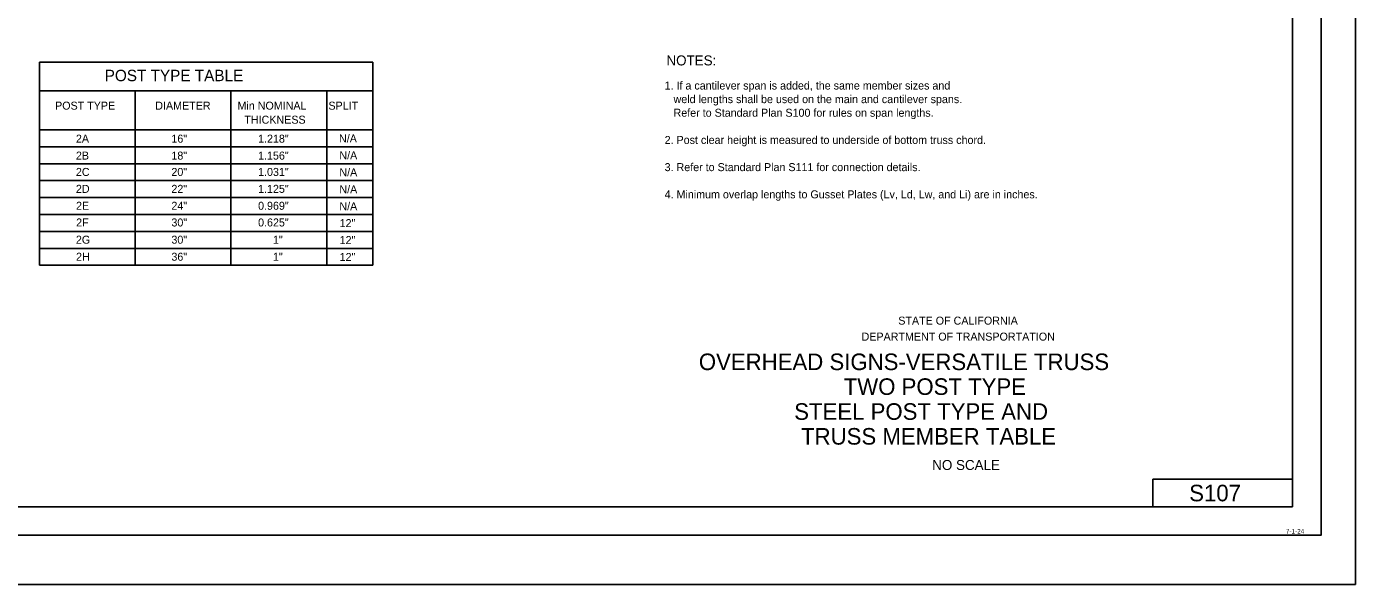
# Model space of a CAD drawing. Extents: x -893 to 867, y -474 to 712.
# Drawn here: x -295 to 867, y -474 to 14 of the extents above; entities that cross this region are included whole.
import ezdxf

# ---------------------------------------------------------------- set-up
doc = ezdxf.new("R2010")
doc.units = 0
for name, color, linetype in [('border_INSIDE-BORDER-anno', 7, 'Continuous'), ('border_PLOTTING-ELEMENTS', 7, 'Continuous'), ('border_rw_22x34_Cut_Lines', 7, 'Continuous'), ('border_SHEET', 7, 'Continuous'), ('border_WITHIN-BORDER-anno', 7, 'Continuous'), ('str_Text-A', 7, 'Continuous'), ('str_Text-B', 7, 'Continuous')]:
    doc.layers.add(name, color=color, linetype=linetype)

msp = doc.modelspace()

# ---------------------------------------------------------------- linework, layer by layer
at = {"layer": 'border_PLOTTING-ELEMENTS'}
for points in [[(-893.5, -474), (866.5, -474), (866.5, 712), (-893.5, 712)], [(-863.5, 669), (836.5, 669), (836.5, -431), (-863.5, -431)]]:
    msp.add_lwpolyline(points, close=True, dxfattribs=at)
at = {"layer": 'border_rw_22x34_Cut_Lines'}
msp.add_lwpolyline([(-863.5, 669), (836.5, 669), (836.5, -431), (-863.5, -431)], close=True, dxfattribs=at)
at = {"layer": 'border_SHEET'}
for p, q in [((811.5, 644), (811.5, -406)), ((689.5, -406), (689.5, -382)), ((689.5, -382), (811.5, -382)), ((811.5, -406), (-813.5, -406))]:
    msp.add_line(p, q, dxfattribs=at)
at = {"layer": 'str_Text-A'}
for p, q in [((-284.1, -194.8), (-284.1, -17.1)), ((-284.1, -17.1), (7.4, -17.1)), ((7.4, -194.8), (7.4, -17.1)), ((-284.1, -42.1), (7.4, -42.1)), ((-200.4, -194.8), (-200.4, -42.1)), ((-116.7, -194.8), (-116.7, -42.1)), ((-284.1, -76.2), (7.4, -76.2)), ((-284.1, -91.1), (7.4, -91.1)), ((-284.1, -105.9), (7.4, -105.9)), ((-284.1, -120.7), (7.4, -120.7)), ((-284.1, -135.5), (7.4, -135.5)), ((-284.1, -150.3), (7.4, -150.3)), ((-284.1, -165.2), (7.4, -165.2)), ((-284.1, -180), (7.4, -180)), ((-284.1, -194.8), (7.4, -194.8))]:
    msp.add_line(p, q, dxfattribs=at)
at = {"layer": 'str_Text-B'}
msp.add_line((-33, -194.8), (-33, -42.1), dxfattribs=at)

# ---------------------------------------------------------------- texts
at = {"layer": 'border_INSIDE-BORDER-anno'}
for s, height, p in [('STATE OF CALIFORNIA', 7, (466.8, -246.7)), ('DEPARTMENT OF TRANSPORTATION', 7, (434.7, -260.7)), ('OVERHEAD SIGNS-VERSATILE TRUSS', 14.5, (292.4, -286.5)), ('TWO POST TYPE', 14.5, (419.1, -308.2)), ('STEEL POST TYPE AND', 14.5, (375.8, -330)), ('TRUSS MEMBER TABLE', 14.5, (381.8, -351.7)), ('NO SCALE', 8.75, (496.5, -373.9))]:
    msp.add_text(s, height=height, dxfattribs=at).set_placement(p)
at = {"layer": 'border_WITHIN-BORDER-anno'}
for s, height, p in [('S107', 14.5, (721.2, -401.3)), ('7-1-24', 4, (805.8, -429.5))]:
    msp.add_text(s, height=height, dxfattribs=at).set_placement(p)
at = {"layer": 'str_Text-A'}
for s, height, p in [('NOTES:', 8.75, (264.1, -19.9)), ('POST TYPE TABLE', 10, (-227.1, -33.7)), ('1. If a cantilever span is added, the same member sizes and', 7, (262.5, -41)), ('   weld lengths shall be used on the main and cantilever spans.', 7, (262.5, -52.9)), ('POST TYPE', 7, (-270.5, -58.6)), ('DIAMETER', 7, (-182.9, -58.6)), ('Min NOMINAL', 7, (-111, -58.6)), ('SPLIT', 7, (-31.5, -58.6)), ('   Refer to Standard Plan S100 for rules on span lengths.', 7, (262.5, -64.8)), ('THICKNESS', 7, (-105, -70.9)), ('2A', 7, (-252.3, -87.5)), ('16"', 7, (-168.8, -87.5)), ('1.218"', 7, (-93, -87.5)), ('N/A', 7, (-22.2, -87.3)), ('2. Post clear height is measured to underside of bottom truss chord.', 7, (262.5, -88.6)), ('2B', 7, (-252.3, -102.3)), ('18"', 7, (-168.8, -102.3)), ('1.156"', 7, (-93, -102.3)), ('N/A', 7, (-21.9, -102.1)), ('2C', 7, (-252.3, -116.6)), ('20"', 7, (-168.8, -116.6)), ('1.031"', 7, (-93, -116.6)), ('N/A', 7, (-21.9, -116.9)), ('3. Refer to Standard Plan S111 for connection details.', 7, (262.5, -112.4)), ('2D', 7, (-252.3, -131.4)), ('22"', 7, (-168.8, -131.4)), ('1.125"', 7, (-93, -131.4)), ('N/A', 7, (-21.9, -131.8)), ('2E', 7, (-252.2, -146.2)), ('24"', 7, (-168.8, -146.2)), ('0.969"', 7, (-93, -146.2)), ('N/A', 7, (-21.9, -146.6)), ('4. Minimum overlap lengths to Gusset Plates (Lv, Ld, Lw, and Li) are in inches.', 7, (262.5, -136.2)), ('2F', 7, (-252.1, -160.8)), ('30"', 7, (-168.8, -160.8)), ('0.625"', 7, (-93, -160.8)), ('12"', 7, (-21.7, -161.4)), ('2G', 7, (-252.3, -175.9)), ('30"', 7, (-168.8, -175.9)), ('1"', 7, (-80, -175.9)), ('12"', 7, (-21.7, -176.2)), ('2H', 7, (-252.2, -190.8)), ('36"', 7, (-168.8, -190.8)), ('1"', 7, (-80, -190.8)), ('12"', 7, (-21.7, -191))]:
    msp.add_text(s, height=height, dxfattribs=at).set_placement(p)

doc.saveas('drawing.dxf')
